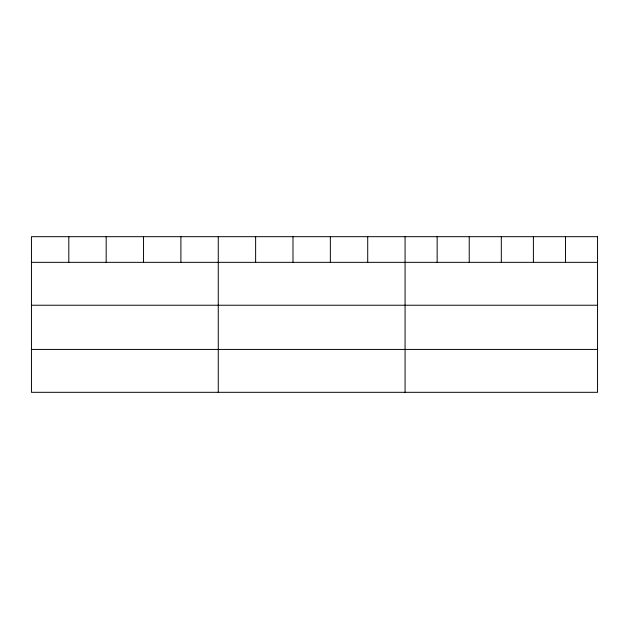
<?xml version="1.0" encoding="UTF-8"?>
<svg xmlns="http://www.w3.org/2000/svg" width="629" height="629" viewBox="0 0 629 629"><rect width="100%" height="100%" fill="white"/><g stroke="black" fill="none" stroke-linecap="round" stroke-linejoin="round"><path stroke-width="0.94" d="M31.45 262.34L597.55 262.34M31.45 305.23L597.55 305.23M31.45 349.425L597.55 349.425M565.471 236.685L565.471 262.34M533.392 236.685L533.392 262.34M501.313 236.685L501.313 262.34M469.234 236.685L469.234 262.34M437.155 236.685L437.155 262.34M405.076 236.685L405.076 392.315M367.713 236.685L367.713 262.34M330.351 236.685L330.351 262.34M292.988 236.685L292.988 262.34M255.626 236.685L255.626 262.34M218.263 236.685L218.263 392.315M180.9 236.685L180.9 262.34M143.538 236.685L143.538 262.34M106.175 236.685L106.175 262.34M68.813 236.685L68.813 262.34M597.55 236.685L31.45 236.685L31.45 392.315L597.55 392.315L597.55 236.685"/></g></svg>
